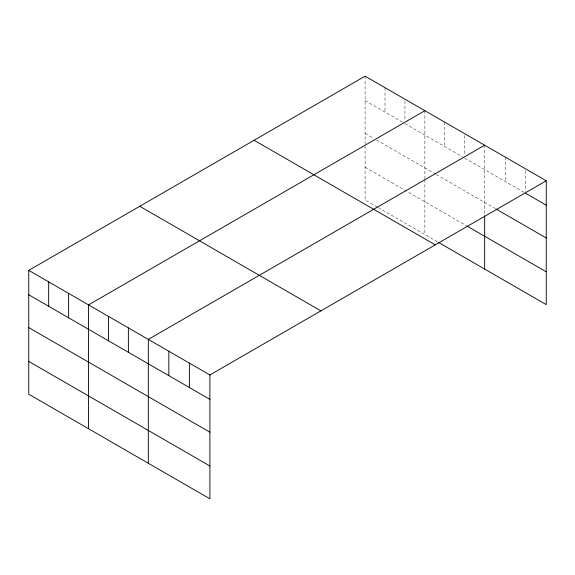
<?xml version="1.0" encoding="UTF-8"?>
<svg xmlns="http://www.w3.org/2000/svg" width="575" height="575" viewBox="0 0 575 575"><rect width="100%" height="100%" fill="white"/><g stroke="black" fill="none" stroke-linecap="round" stroke-linejoin="round"><path stroke-width="0.43" stroke-dasharray="2.88 2.16" d="M365.096 100.589L402.651 122.274M404.951 123.596L462.429 156.788M464.729 158.111L524.199 192.445M365.096 133.407L373.527 138.273M376.589 140.048L435.606 174.117M436.375 174.563L495.305 208.581M365.096 167.224L466.26 225.63M377.358 207.122L365.096 200.042L365.096 144.979M378.127 207.561L437.906 242.075M525.723 170.66L525.723 191.583M505.188 157.061L505.188 181.47M484.66 145.209L484.66 214.892M464.729 135.448L464.729 155.502M444.806 122.202L444.806 146.611M424.875 110.695L424.875 178.602M424.875 179.493L424.875 234.557M404.951 100.934L404.951 120.987M385.02 87.688L385.02 112.096M365.096 76.18L365.096 144.088"/><path stroke-width="0.86" d="M28.75 270.372L209.904 374.957L209.904 498.82L28.75 394.227L28.75 270.372L365.096 76.18L546.25 180.773L546.25 304.628L438.675 242.521M424.875 110.695L88.528 304.887L88.528 428.742M484.66 145.209L148.314 339.401L148.314 463.256M209.904 374.957L546.25 180.773M525.723 193.322L546.25 205.182M496.067 209.02L546.25 238M467.029 226.076L546.25 271.81M254.1 140.264L435.253 244.857M139.747 206.288L320.9 310.874M28.75 294.774L209.904 399.366M28.75 327.599L209.904 432.184M28.75 361.409L209.904 466.002M484.66 215.783L484.66 269.071M189.376 363.105L189.376 387.514M168.842 351.253L168.842 375.662M128.383 327.894L128.383 352.303M108.459 316.387L108.459 340.795M68.605 293.379L68.605 317.788M48.674 281.872L48.674 306.281"/></g></svg>
